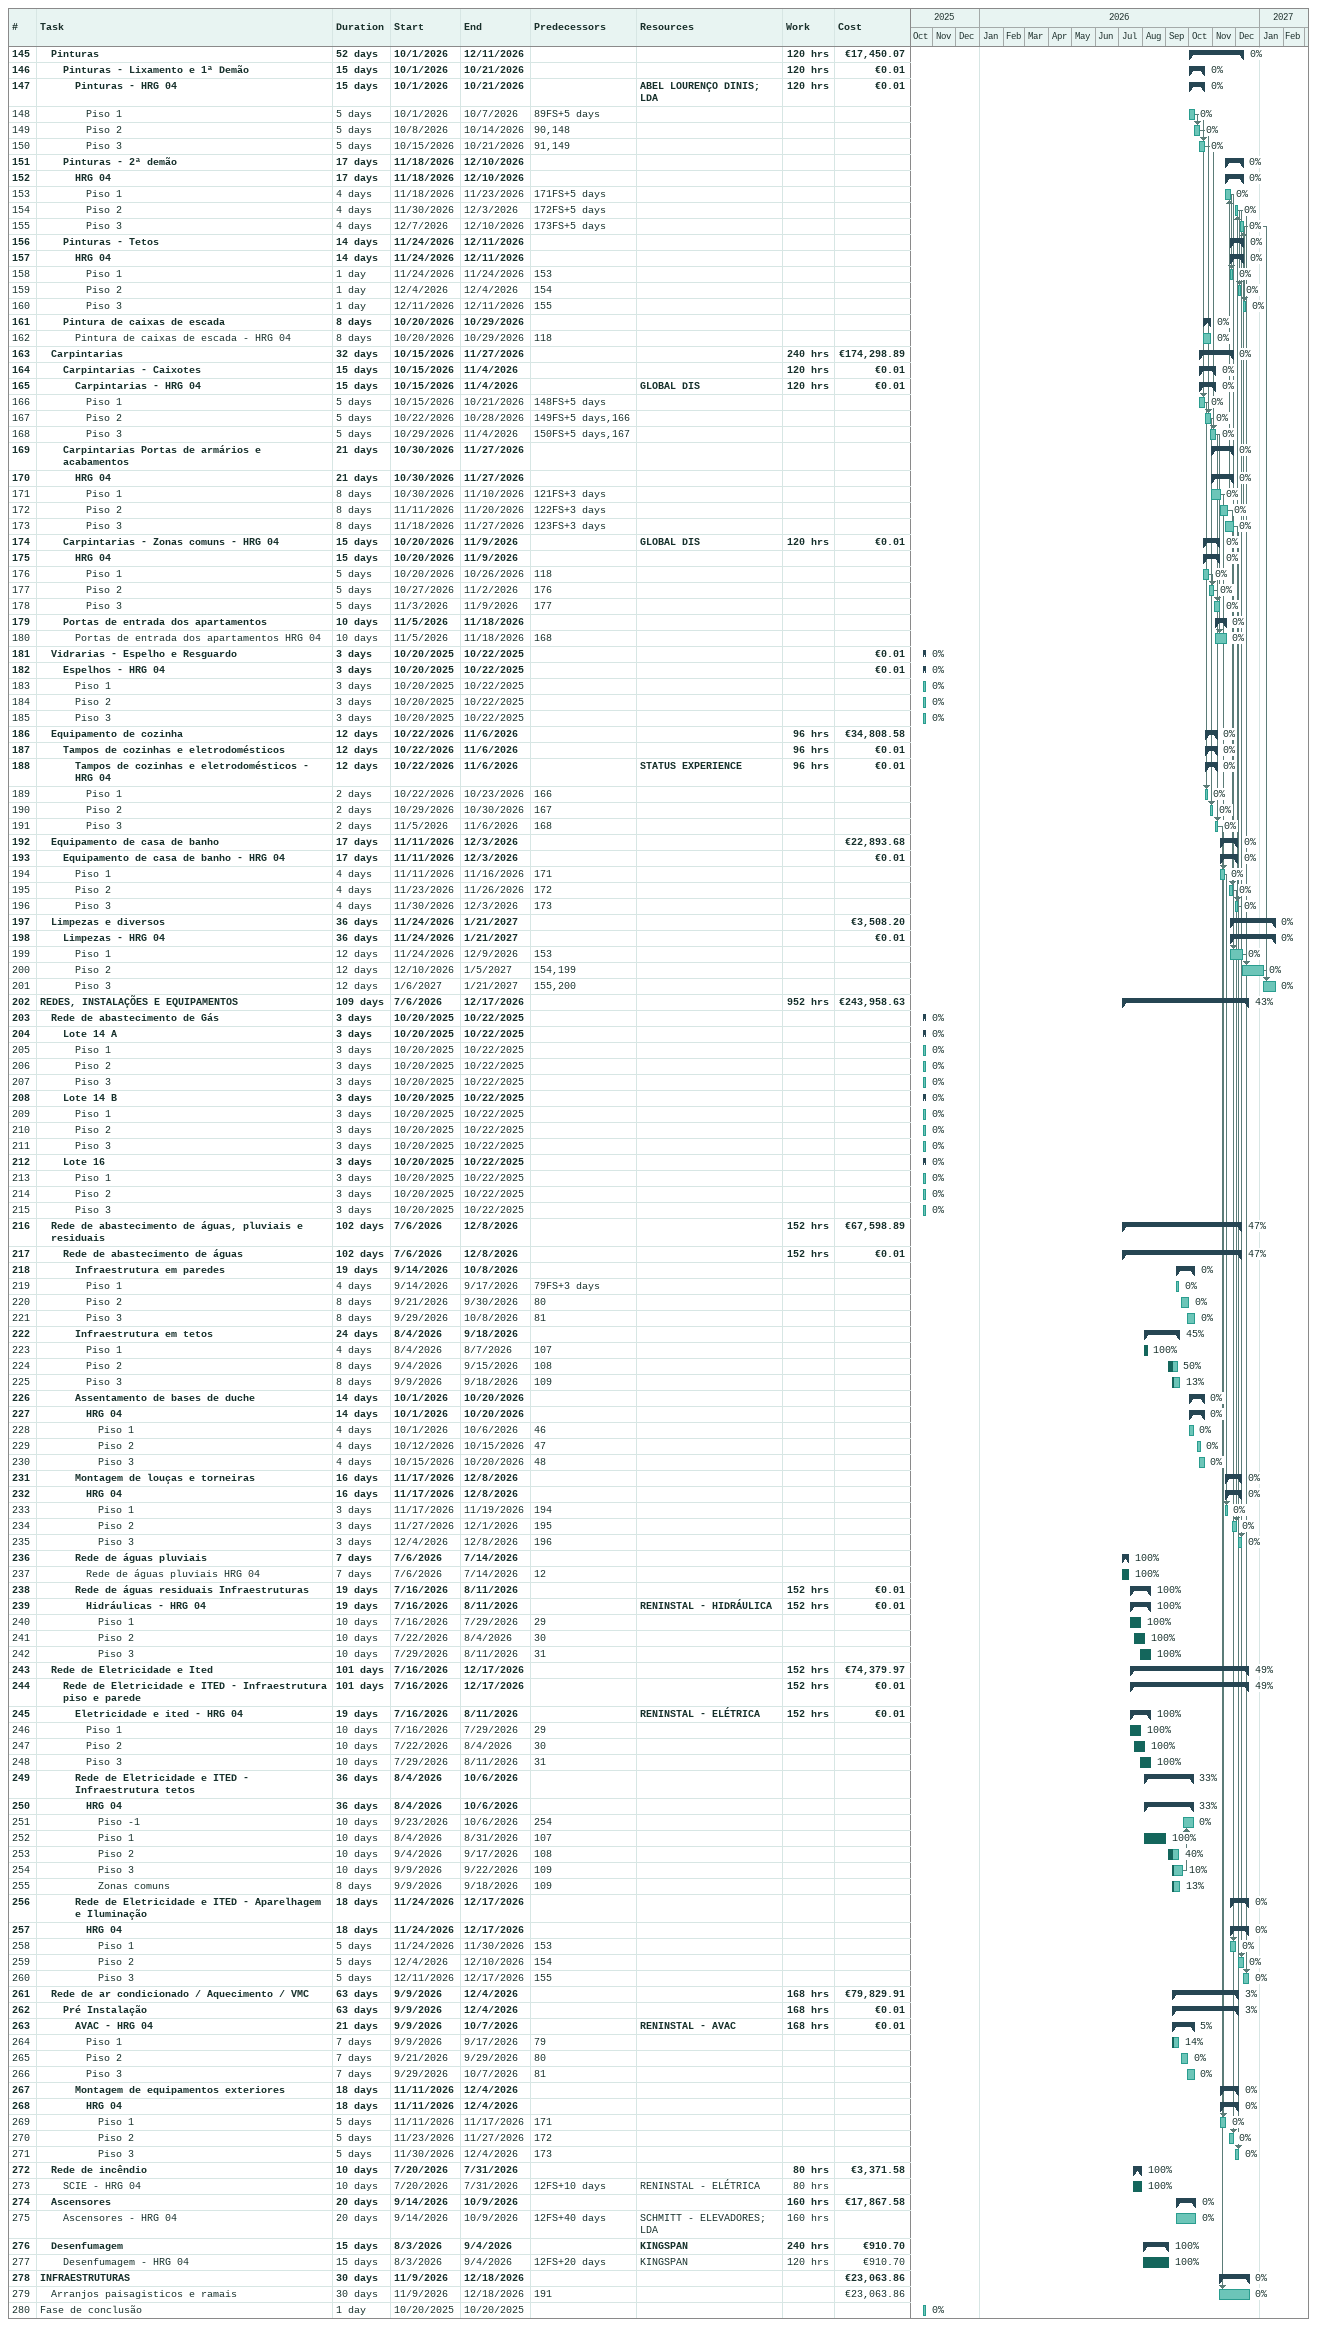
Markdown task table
| ID | Level | Task | Duration | Start | Finish | Predecessors | Resources | % complete | Work (h) | Cost (€) |
|---|---|---|---|---|---|---|---|---|---|---|
| 145 | 2 | **Pinturas** | 52d | 2026-10-01 | 2026-12-11 |  |  | 0 | 120 | 17450.07 |
| 146 | 3 | **Pinturas - Lixamento e 1ª Demão** | 15d | 2026-10-01 | 2026-10-21 |  |  | 0 | 120 | 0.01 |
| 147 | 4 | **Pinturas - HRG 04** | 15d | 2026-10-01 | 2026-10-21 |  | ABEL LOURENÇO DINIS; LDA | 0 | 120 | 0.01 |
| 148 | 5 | Piso 1 | 5d | 2026-10-01 | 2026-10-07 | 89FS+5d |  | 0 |  |  |
| 149 | 5 | Piso 2 | 5d | 2026-10-08 | 2026-10-14 | 90, 148 |  | 0 |  |  |
| 150 | 5 | Piso 3 | 5d | 2026-10-15 | 2026-10-21 | 91, 149 |  | 0 |  |  |
| 151 | 3 | **Pinturas - 2ª demão** | 17d | 2026-11-18 | 2026-12-10 |  |  | 0 |  |  |
| 152 | 4 | **HRG 04** | 17d | 2026-11-18 | 2026-12-10 |  |  | 0 |  |  |
| 153 | 5 | Piso 1 | 4d | 2026-11-18 | 2026-11-23 | 171FS+5d |  | 0 |  |  |
| 154 | 5 | Piso 2 | 4d | 2026-11-30 | 2026-12-03 | 172FS+5d |  | 0 |  |  |
| 155 | 5 | Piso 3 | 4d | 2026-12-07 | 2026-12-10 | 173FS+5d |  | 0 |  |  |
| 156 | 3 | **Pinturas - Tetos** | 14d | 2026-11-24 | 2026-12-11 |  |  | 0 |  |  |
| 157 | 4 | **HRG 04** | 14d | 2026-11-24 | 2026-12-11 |  |  | 0 |  |  |
| 158 | 5 | Piso 1 | 1d | 2026-11-24 | 2026-11-24 | 153 |  | 0 |  |  |
| 159 | 5 | Piso 2 | 1d | 2026-12-04 | 2026-12-04 | 154 |  | 0 |  |  |
| 160 | 5 | Piso 3 | 1d | 2026-12-11 | 2026-12-11 | 155 |  | 0 |  |  |
| 161 | 3 | **Pintura de caixas de escada** | 8d | 2026-10-20 | 2026-10-29 |  |  | 0 |  |  |
| 162 | 4 | Pintura de caixas de escada - HRG 04 | 8d | 2026-10-20 | 2026-10-29 | 118 |  | 0 |  |  |
| 163 | 2 | **Carpintarias** | 32d | 2026-10-15 | 2026-11-27 |  |  | 0 | 240 | 174298.89 |
| 164 | 3 | **Carpintarias - Caixotes** | 15d | 2026-10-15 | 2026-11-04 |  |  | 0 | 120 | 0.01 |
| 165 | 4 | **Carpintarias - HRG 04** | 15d | 2026-10-15 | 2026-11-04 |  | GLOBAL DIS | 0 | 120 | 0.01 |
| 166 | 5 | Piso 1 | 5d | 2026-10-15 | 2026-10-21 | 148FS+5d |  | 0 |  |  |
| 167 | 5 | Piso 2 | 5d | 2026-10-22 | 2026-10-28 | 149FS+5d, 166 |  | 0 |  |  |
| 168 | 5 | Piso 3 | 5d | 2026-10-29 | 2026-11-04 | 150FS+5d, 167 |  | 0 |  |  |
| 169 | 3 | **Carpintarias Portas de armários e acabamentos** | 21d | 2026-10-30 | 2026-11-27 |  |  | 0 |  |  |
| 170 | 4 | **HRG 04** | 21d | 2026-10-30 | 2026-11-27 |  |  | 0 |  |  |
| 171 | 5 | Piso 1 | 8d | 2026-10-30 | 2026-11-10 | 121FS+3d |  | 0 |  |  |
| 172 | 5 | Piso 2 | 8d | 2026-11-11 | 2026-11-20 | 122FS+3d |  | 0 |  |  |
| 173 | 5 | Piso 3 | 8d | 2026-11-18 | 2026-11-27 | 123FS+3d |  | 0 |  |  |
| 174 | 3 | **Carpintarias - Zonas comuns - HRG 04** | 15d | 2026-10-20 | 2026-11-09 |  | GLOBAL DIS | 0 | 120 | 0.01 |
| 175 | 4 | **HRG 04** | 15d | 2026-10-20 | 2026-11-09 |  |  | 0 |  |  |
| 176 | 5 | Piso 1 | 5d | 2026-10-20 | 2026-10-26 | 118 |  | 0 |  |  |
| 177 | 5 | Piso 2 | 5d | 2026-10-27 | 2026-11-02 | 176 |  | 0 |  |  |
| 178 | 5 | Piso 3 | 5d | 2026-11-03 | 2026-11-09 | 177 |  | 0 |  |  |
| 179 | 3 | **Portas de entrada dos apartamentos** | 10d | 2026-11-05 | 2026-11-18 |  |  | 0 |  |  |
| 180 | 4 | Portas de entrada dos apartamentos HRG 04 | 10d | 2026-11-05 | 2026-11-18 | 168 |  | 0 |  |  |
| 181 | 2 | **Vidrarias - Espelho e Resguardo** | 3d | 2025-10-20 | 2025-10-22 |  |  | 0 |  | 0.01 |
| 182 | 3 | **Espelhos - HRG 04** | 3d | 2025-10-20 | 2025-10-22 |  |  | 0 |  | 0.01 |
| 183 | 4 | Piso 1 | 3d | 2025-10-20 | 2025-10-22 |  |  | 0 |  |  |
| 184 | 4 | Piso 2 | 3d | 2025-10-20 | 2025-10-22 |  |  | 0 |  |  |
| 185 | 4 | Piso 3 | 3d | 2025-10-20 | 2025-10-22 |  |  | 0 |  |  |
| 186 | 2 | **Equipamento de cozinha** | 12d | 2026-10-22 | 2026-11-06 |  |  | 0 | 96 | 34808.58 |
| 187 | 3 | **Tampos de cozinhas e eletrodomésticos** | 12d | 2026-10-22 | 2026-11-06 |  |  | 0 | 96 | 0.01 |
| 188 | 4 | **Tampos de cozinhas e eletrodomésticos - HRG 04** | 12d | 2026-10-22 | 2026-11-06 |  | STATUS EXPERIENCE | 0 | 96 | 0.01 |
| 189 | 5 | Piso 1 | 2d | 2026-10-22 | 2026-10-23 | 166 |  | 0 |  |  |
| 190 | 5 | Piso 2 | 2d | 2026-10-29 | 2026-10-30 | 167 |  | 0 |  |  |
| 191 | 5 | Piso 3 | 2d | 2026-11-05 | 2026-11-06 | 168 |  | 0 |  |  |
| 192 | 2 | **Equipamento de casa de banho** | 17d | 2026-11-11 | 2026-12-03 |  |  | 0 |  | 22893.68 |
| 193 | 3 | **Equipamento de casa de banho - HRG 04** | 17d | 2026-11-11 | 2026-12-03 |  |  | 0 |  | 0.01 |
| 194 | 4 | Piso 1 | 4d | 2026-11-11 | 2026-11-16 | 171 |  | 0 |  |  |
| 195 | 4 | Piso 2 | 4d | 2026-11-23 | 2026-11-26 | 172 |  | 0 |  |  |
| 196 | 4 | Piso 3 | 4d | 2026-11-30 | 2026-12-03 | 173 |  | 0 |  |  |
| 197 | 2 | **Limpezas e diversos** | 36d | 2026-11-24 | 2027-01-21 |  |  | 0 |  | 3508.20 |
| 198 | 3 | **Limpezas - HRG 04** | 36d | 2026-11-24 | 2027-01-21 |  |  | 0 |  | 0.01 |
| 199 | 4 | Piso 1 | 12d | 2026-11-24 | 2026-12-09 | 153 |  | 0 |  |  |
| 200 | 4 | Piso 2 | 12d | 2026-12-10 | 2027-01-05 | 154, 199 |  | 0 |  |  |
| 201 | 4 | Piso 3 | 12d | 2027-01-06 | 2027-01-21 | 155, 200 |  | 0 |  |  |
| 202 | 1 | **REDES, INSTALAÇÕES E EQUIPAMENTOS** | 109d | 2026-07-06 | 2026-12-17 |  |  | 43 | 952 | 243958.63 |
| 203 | 2 | **Rede de abastecimento de Gás** | 3d | 2025-10-20 | 2025-10-22 |  |  | 0 |  |  |
| 204 | 3 | **Lote 14 A** | 3d | 2025-10-20 | 2025-10-22 |  |  | 0 |  |  |
| 205 | 4 | Piso 1 | 3d | 2025-10-20 | 2025-10-22 |  |  | 0 |  |  |
| 206 | 4 | Piso 2 | 3d | 2025-10-20 | 2025-10-22 |  |  | 0 |  |  |
| 207 | 4 | Piso 3 | 3d | 2025-10-20 | 2025-10-22 |  |  | 0 |  |  |
| 208 | 3 | **Lote 14 B** | 3d | 2025-10-20 | 2025-10-22 |  |  | 0 |  |  |
| 209 | 4 | Piso 1 | 3d | 2025-10-20 | 2025-10-22 |  |  | 0 |  |  |
| 210 | 4 | Piso 2 | 3d | 2025-10-20 | 2025-10-22 |  |  | 0 |  |  |
| 211 | 4 | Piso 3 | 3d | 2025-10-20 | 2025-10-22 |  |  | 0 |  |  |
| 212 | 3 | **Lote 16** | 3d | 2025-10-20 | 2025-10-22 |  |  | 0 |  |  |
| 213 | 4 | Piso 1 | 3d | 2025-10-20 | 2025-10-22 |  |  | 0 |  |  |
| 214 | 4 | Piso 2 | 3d | 2025-10-20 | 2025-10-22 |  |  | 0 |  |  |
| 215 | 4 | Piso 3 | 3d | 2025-10-20 | 2025-10-22 |  |  | 0 |  |  |
| 216 | 2 | **Rede de abastecimento de águas, pluviais e residuais** | 102d | 2026-07-06 | 2026-12-08 |  |  | 47 | 152 | 67598.89 |
| 217 | 3 | **Rede de abastecimento de águas** | 102d | 2026-07-06 | 2026-12-08 |  |  | 47 | 152 | 0.01 |
| 218 | 4 | **Infraestrutura em paredes** | 19d | 2026-09-14 | 2026-10-08 |  |  | 0 |  |  |
| 219 | 5 | Piso 1 | 4d | 2026-09-14 | 2026-09-17 | 79FS+3d |  | 0 |  |  |
| 220 | 5 | Piso 2 | 8d | 2026-09-21 | 2026-09-30 | 80 |  | 0 |  |  |
| 221 | 5 | Piso 3 | 8d | 2026-09-29 | 2026-10-08 | 81 |  | 0 |  |  |
| 222 | 4 | **Infraestrutura em tetos** | 24d | 2026-08-04 | 2026-09-18 |  |  | 45 |  |  |
| 223 | 5 | Piso 1 | 4d | 2026-08-04 | 2026-08-07 | 107 |  | 100 |  |  |
| 224 | 5 | Piso 2 | 8d | 2026-09-04 | 2026-09-15 | 108 |  | 50 |  |  |
| 225 | 5 | Piso 3 | 8d | 2026-09-09 | 2026-09-18 | 109 |  | 13 |  |  |
| 226 | 4 | **Assentamento de bases de duche** | 14d | 2026-10-01 | 2026-10-20 |  |  | 0 |  |  |
| 227 | 5 | **HRG 04** | 14d | 2026-10-01 | 2026-10-20 |  |  | 0 |  |  |
| 228 | 6 | Piso 1 | 4d | 2026-10-01 | 2026-10-06 | 46 |  | 0 |  |  |
| 229 | 6 | Piso 2 | 4d | 2026-10-12 | 2026-10-15 | 47 |  | 0 |  |  |
| 230 | 6 | Piso 3 | 4d | 2026-10-15 | 2026-10-20 | 48 |  | 0 |  |  |
| 231 | 4 | **Montagem de louças e torneiras** | 16d | 2026-11-17 | 2026-12-08 |  |  | 0 |  |  |
| 232 | 5 | **HRG 04** | 16d | 2026-11-17 | 2026-12-08 |  |  | 0 |  |  |
| 233 | 6 | Piso 1 | 3d | 2026-11-17 | 2026-11-19 | 194 |  | 0 |  |  |
| 234 | 6 | Piso 2 | 3d | 2026-11-27 | 2026-12-01 | 195 |  | 0 |  |  |
| 235 | 6 | Piso 3 | 3d | 2026-12-04 | 2026-12-08 | 196 |  | 0 |  |  |
| 236 | 4 | **Rede de águas pluviais** | 7d | 2026-07-06 | 2026-07-14 |  |  | 100 |  |  |
| 237 | 5 | Rede de águas pluviais HRG 04 | 7d | 2026-07-06 | 2026-07-14 | 12 |  | 100 |  |  |
| 238 | 4 | **Rede de águas residuais Infraestruturas** | 19d | 2026-07-16 | 2026-08-11 |  |  | 100 | 152 | 0.01 |
| 239 | 5 | **Hidráulicas - HRG 04** | 19d | 2026-07-16 | 2026-08-11 |  | RENINSTAL - HIDRÁULICA | 100 | 152 | 0.01 |
| 240 | 6 | Piso 1 | 10d | 2026-07-16 | 2026-07-29 | 29 |  | 100 |  |  |
| 241 | 6 | Piso 2 | 10d | 2026-07-22 | 2026-08-04 | 30 |  | 100 |  |  |
| 242 | 6 | Piso 3 | 10d | 2026-07-29 | 2026-08-11 | 31 |  | 100 |  |  |
| 243 | 2 | **Rede de Eletricidade e Ited** | 101d | 2026-07-16 | 2026-12-17 |  |  | 49 | 152 | 74379.97 |
| 244 | 3 | **Rede de Eletricidade e ITED - Infraestrutura piso e parede** | 101d | 2026-07-16 | 2026-12-17 |  |  | 49 | 152 | 0.01 |
| 245 | 4 | **Eletricidade e ited - HRG 04** | 19d | 2026-07-16 | 2026-08-11 |  | RENINSTAL - ELÉTRICA | 100 | 152 | 0.01 |
| 246 | 5 | Piso 1 | 10d | 2026-07-16 | 2026-07-29 | 29 |  | 100 |  |  |
| 247 | 5 | Piso 2 | 10d | 2026-07-22 | 2026-08-04 | 30 |  | 100 |  |  |
| 248 | 5 | Piso 3 | 10d | 2026-07-29 | 2026-08-11 | 31 |  | 100 |  |  |
| 249 | 4 | **Rede de Eletricidade e ITED - Infraestrutura tetos** | 36d | 2026-08-04 | 2026-10-06 |  |  | 33 |  |  |
| 250 | 5 | **HRG 04** | 36d | 2026-08-04 | 2026-10-06 |  |  | 33 |  |  |
| 251 | 6 | Piso -1 | 10d | 2026-09-23 | 2026-10-06 | 254 |  | 0 |  |  |
| 252 | 6 | Piso 1 | 10d | 2026-08-04 | 2026-08-31 | 107 |  | 100 |  |  |
| 253 | 6 | Piso 2 | 10d | 2026-09-04 | 2026-09-17 | 108 |  | 40 |  |  |
| 254 | 6 | Piso 3 | 10d | 2026-09-09 | 2026-09-22 | 109 |  | 10 |  |  |
| 255 | 6 | Zonas comuns | 8d | 2026-09-09 | 2026-09-18 | 109 |  | 13 |  |  |
| 256 | 4 | **Rede de Eletricidade e ITED - Aparelhagem e Iluminação** | 18d | 2026-11-24 | 2026-12-17 |  |  | 0 |  |  |
| 257 | 5 | **HRG 04** | 18d | 2026-11-24 | 2026-12-17 |  |  | 0 |  |  |
| 258 | 6 | Piso 1 | 5d | 2026-11-24 | 2026-11-30 | 153 |  | 0 |  |  |
| 259 | 6 | Piso 2 | 5d | 2026-12-04 | 2026-12-10 | 154 |  | 0 |  |  |
| 260 | 6 | Piso 3 | 5d | 2026-12-11 | 2026-12-17 | 155 |  | 0 |  |  |
| 261 | 2 | **Rede de ar condicionado / Aquecimento / VMC** | 63d | 2026-09-09 | 2026-12-04 |  |  | 3 | 168 | 79829.91 |
| 262 | 3 | **Pré Instalação** | 63d | 2026-09-09 | 2026-12-04 |  |  | 3 | 168 | 0.01 |
| 263 | 4 | **AVAC - HRG 04** | 21d | 2026-09-09 | 2026-10-07 |  | RENINSTAL - AVAC | 5 | 168 | 0.01 |
| 264 | 5 | Piso 1 | 7d | 2026-09-09 | 2026-09-17 | 79 |  | 14 |  |  |
| 265 | 5 | Piso 2 | 7d | 2026-09-21 | 2026-09-29 | 80 |  | 0 |  |  |
| 266 | 5 | Piso 3 | 7d | 2026-09-29 | 2026-10-07 | 81 |  | 0 |  |  |
| 267 | 4 | **Montagem de equipamentos exteriores** | 18d | 2026-11-11 | 2026-12-04 |  |  | 0 |  |  |
| 268 | 5 | **HRG 04** | 18d | 2026-11-11 | 2026-12-04 |  |  | 0 |  |  |
| 269 | 6 | Piso 1 | 5d | 2026-11-11 | 2026-11-17 | 171 |  | 0 |  |  |
| 270 | 6 | Piso 2 | 5d | 2026-11-23 | 2026-11-27 | 172 |  | 0 |  |  |
| 271 | 6 | Piso 3 | 5d | 2026-11-30 | 2026-12-04 | 173 |  | 0 |  |  |
| 272 | 2 | **Rede de incêndio** | 10d | 2026-07-20 | 2026-07-31 |  |  | 100 | 80 | 3371.58 |
| 273 | 3 | SCIE - HRG 04 | 10d | 2026-07-20 | 2026-07-31 | 12FS+10d | RENINSTAL - ELÉTRICA | 100 | 80 |  |
| 274 | 2 | **Ascensores** | 20d | 2026-09-14 | 2026-10-09 |  |  | 0 | 160 | 17867.58 |
| 275 | 3 | Ascensores - HRG 04 | 20d | 2026-09-14 | 2026-10-09 | 12FS+40d | SCHMITT - ELEVADORES; LDA | 0 | 160 |  |
| 276 | 2 | **Desenfumagem** | 15d | 2026-08-03 | 2026-09-04 |  | KINGSPAN | 100 | 240 | 910.70 |
| 277 | 3 | Desenfumagem - HRG 04 | 15d | 2026-08-03 | 2026-09-04 | 12FS+20d | KINGSPAN | 100 | 120 | 910.70 |
| 278 | 1 | **INFRAESTRUTURAS** | 30d | 2026-11-09 | 2026-12-18 |  |  | 0 |  | 23063.86 |
| 279 | 2 | Arranjos paisagisticos e ramais | 30d | 2026-11-09 | 2026-12-18 | 191 |  | 0 |  | 23063.86 |
| 280 | 1 | Fase de conclusão | 1d | 2025-10-20 | 2025-10-20 |  |  | 0 |  |  |
